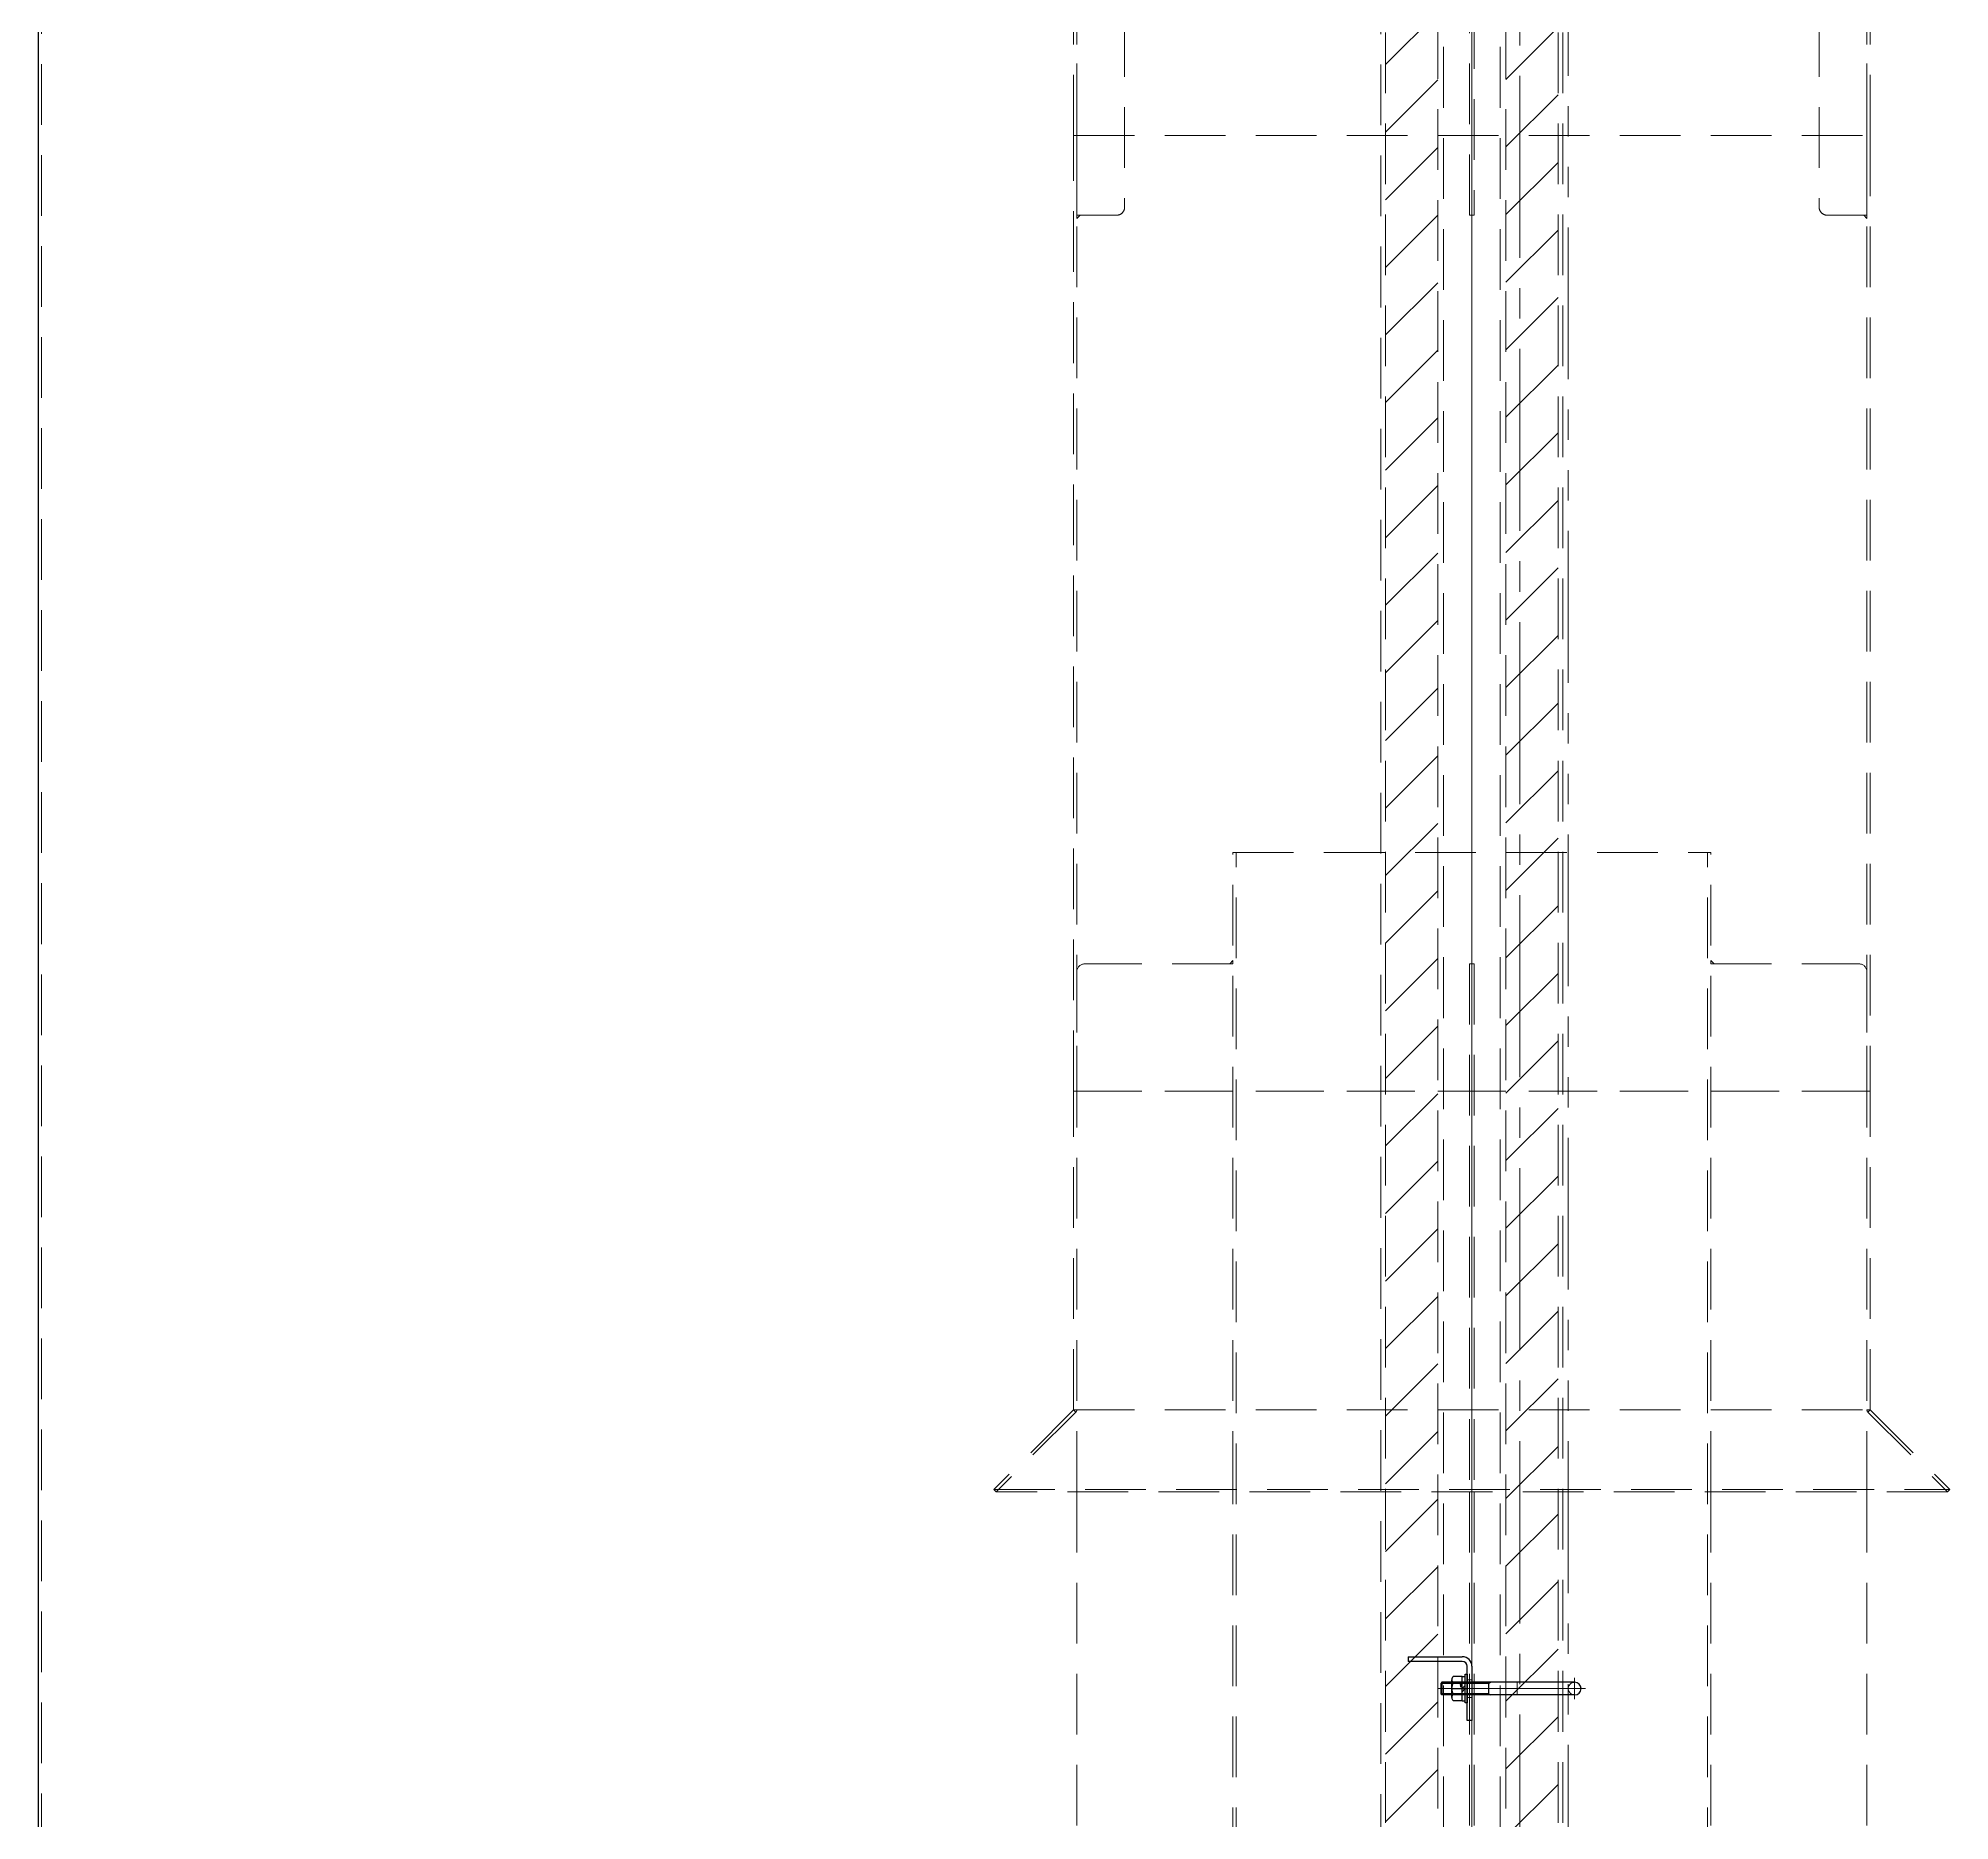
# Model space of a CAD drawing. Header units: millimetres. Extents: x -16130 to 36813, y -8099 to 27484.
# Drawn here: x 23368 to 24568, y 4997 to 6116 of the extents above; entities that cross this region are included whole.
import ezdxf

# ---------------------------------------------------------------- set-up
doc = ezdxf.new("R2010")
doc.units = ezdxf.units.MM
doc.header["$LTSCALE"] = 6
for name, pattern in [('CENTER2', [28.575, 19.05, -3.175, 3.175, -3.175]), ('HIDDEN', [9.525, 6.35, -3.175]), ('PHANTOM2', [31.75, 15.875, -3.175, 3.175, -3.175, 3.175, -3.175])]:
    doc.linetypes.add(name, pattern=pattern)
for name, color, linetype, lineweight in [('04_HIDDEN', 2, 'HIDDEN', 13), ('05_CENTER', 4, 'CENTER2', 13), ('06_PHANTOM', 2, 'PHANTOM2', 13), ('08_DIM', 3, 'Continuous', 13)]:
    doc.layers.add(name, color=color, linetype=linetype, lineweight=lineweight)
doc.layers.add('10_DRAFT', color=8, linetype='Continuous', lineweight=0, plot=False)
doc.styles.add('KSS_TXT', font='txt.shx', dxfattribs={"bigfont": 'extfont2.shx'})

# ---------------------------------------------------------------- blocks, each defined once
blk = doc.blocks.new('A$C6847E5D4')
at = {"color": 0}
for p, q in [((-40, 0), (-6, 0)), ((-40, 0), (-40, -3)), ((-6, -3), (-40, -3)), ((-3, -40), (-3, -6)), ((0, -6), (0, -40)), ((0, -40), (-3, -40))]:
    blk.add_line(p, q, dxfattribs=at)
for radius in [6, 3]:
    blk.add_arc((-6, -6), radius, 0, 90, dxfattribs=at)
at = {"layer": '04_HIDDEN'}
for p, q in [((0, -14.5), (-3, -14.5)), ((0, -25.5), (-3, -25.5))]:
    blk.add_line(p, q, dxfattribs=at)
at = {"layer": '05_CENTER'}
blk.add_line((-8.7, -20), (5.7, -20), dxfattribs=at)
blk = doc.blocks.new('A$C782A22E4_1_1_1')
at = {"color": 0}
blk.add_line((-900, 1935), (-900, 5), dxfattribs=at)
at = {"layer": '04_HIDDEN'}
blk.add_line((-898, 2000), (-898, 5), dxfattribs=at)
at = {"layer": '05_CENTER'}
blk.add_line((0, 2020.2), (0, -118.5), dxfattribs=at)
blk.add_blockref('A$C6847E5D4', (0, 200))
blk = doc.blocks.new('A$C734B563F_1_1')
h = blk.add_hatch()
h.set_pattern_fill('_USER', color=3, scale=30, angle=45, pattern_type=0)
h.set_pattern_definition([(45, (-12804.288, -4741.178), (-21.213203, 21.213203), [])])
h.paths.add_polyline_path([(54.1, 2236), (21.4, 2236), (21.4, 6), (54.1, 6)])
h.paths.add_polyline_path([(-21.4, 2236), (-54.2, 2236), (-54.2, 6), (-21.4, 6)])
at = {"color": 0}
blk.add_lwpolyline([(-57.2, 2236), (57.1, 2236), (57.1, 6), (-57.2, 6)], close=True, dxfattribs=at)
at = {"layer": '04_HIDDEN'}
for p, q in [((-17.8, 2284), (-17.8, -26)), ((17.8, 2284), (17.8, -26)), ((-21.4, 2245), (-21.4, -6)), ((21.4, 2245), (21.4, -6)), ((-54.2, 2236), (-54.2, 6)), ((54.1, 2236), (54.1, 6))]:
    blk.add_line(p, q, dxfattribs=at)
at = {"layer": '05_CENTER'}
blk.add_line((0, 2287.7), (0, -29.9), dxfattribs=at)
blk = doc.blocks.new('A$C677B14B7_1_1')
at = {"layer": '04_HIDDEN'}
blk.add_blockref('A$C734B563F_1_1', (0, 3), dxfattribs=at)
blk = doc.blocks.new('M10Nza_1_1_1_1')
at = {"color": 0}
for p, q in [((-7.3, 12), (7.4, 12)), ((-9.8, 4), (-9.8, 10.7)), ((-9.8, 4), (9.8, 4)), ((-9.2, 1.5), (-9.2, 4)), ((-4.9, 4), (-4.9, 10.7)), ((0, 1.5), (-2.5, 4)), ((0, 4), (2.5, 1.5)), ((4.9, 10.7), (4.9, 4)), ((9.2, 4), (9.2, 1.5)), ((9.8, 10.7), (9.8, 4))]:
    blk.add_line(p, q, dxfattribs=at)
at = {"color": 0, "linetype": 'CENTER2'}
blk.add_line((0, 12), (0, 0), dxfattribs=at)
at = {"color": 0}
blk.add_lwpolyline([(-11, 1.5), (11, 1.5), (11, 0), (-11, 0)], close=True, dxfattribs=at)
for centre, radius, start, end in [((-7.3, 9.1), 2.94, 33.626, 146.374), ((0, 2.2), 9.8, 60, 120), ((7.4, 9.1), 2.94, 33.626, 146.374)]:
    blk.add_arc(centre, radius, start, end, dxfattribs=at)
at = {"layer": '10_DRAFT', "style": 'KSS_TXT'}
blk.add_text('M10', height=1.25, dxfattribs=at).set_placement((0.3, 4.1))
blk = doc.blocks.new('A$C68454564')
at = {"color": 0}
for p, q in [((-250, 350), (-250, 550)), ((250, 350), (250, 550)), ((-250, 350), (-300, 300)), ((-250, 350), (250, 350)), ((250, 350), (300, 300)), ((-300, 300), (-298.6, 298.6)), ((300, 300), (298.6, 298.6)), ((-248, 298.6), (-248, 5)), ((-150, 5), (-150, 298.6)), ((-1.5, 298.6), (-1.5, 5)), ((1.5, 298.6), (1.5, 5)), ((150, 298.6), (150, 5)), ((248, 298.6), (248, 5)), ((150, 5), (-150, 5))]:
    blk.add_line(p, q, dxfattribs=at)
for p, q in [((-250, 550), (250, 550)), ((-300, 300), (300, 300)), ((298.6, 298.6), (-298.6, 298.6))]:
    blk.add_line(p, q)
at = {"color": 3}
for points in [[(-150, 630), (-152, 630), (-152, 630), (-150, 632)], [(150, 630), (152, 630), (152, 630), (150, 632)], [(-248, 5), (-250, 5), (-250, 5), (-248, 7)], [(-150, 5), (-152, 5), (-152, 5), (-150, 7)], [(-1.5, 5), (-3.5, 5), (-3.5, 5), (-1.5, 7)], [(1.5, 5), (3.5, 5), (3.5, 5), (1.5, 7)], [(150, 5), (152, 5), (152, 5), (150, 7)], [(248, 5), (250, 5), (250, 5), (248, 7)]]:
    blk.add_lwpolyline(points, close=True, dxfattribs=at)
at = {"color": 0}
blk.add_lwpolyline([(-250, 0), (250, 0), (250, 5), (-250, 5)], close=True, dxfattribs=at)
for centre, start, end in [((-150, 5), 90, 180), ((150, 5), 0, 90)]:
    blk.add_arc(centre, 10, start, end, dxfattribs=at)
at = {"layer": '04_HIDDEN'}
for p, q in [((-150, 700), (150, 700)), ((-148, 5), (-148, 700)), ((148, 5), (148, 700)), ((-248, 625), (-248, 550)), ((-150, 630), (-243, 630)), ((1.5, 630), (-1.5, 630)), ((-1.5, 630), (-1.5, 298.6)), ((1.5, 630), (1.5, 298.6)), ((150, 630), (243, 630)), ((248, 625), (248, 550)), ((-248, 298.6), (-248, 550)), ((248, 298.6), (248, 550)), ((-248.6, 348.6), (-298.6, 298.6)), ((-250, 350), (-248.6, 348.6)), ((-250, 350), (-248, 350)), ((250, 350), (248, 350)), ((249, 350), (248, 350)), ((250, 350), (248.6, 348.6)), ((248.6, 348.6), (298.6, 298.6)), ((-146, 5), (-146, 0)), ((146, 5), (146, 0))]:
    blk.add_line(p, q, dxfattribs=at)
for points in [[(-150, 298.6), (-150, 700)], [(150, 298.6), (150, 700)]]:
    blk.add_lwpolyline(points, dxfattribs=at)
for centre, radius, start, end in [((-243, 625), 5, 90, 180), ((243, 625), 5, 360, 90), ((-250, 350), 2, 315, 0), ((250, 350), 2, 180, 225)]:
    blk.add_arc(centre, radius, start, end, dxfattribs=at)
at = {"layer": '05_CENTER'}
for p, q in [((-200, -9.9), (-200, 14.8)), ((200, -9.9), (200, 14.8))]:
    blk.add_line(p, q, dxfattribs=at)
at = {"layer": '10_DRAFT'}
for p, q in [((0, 0), (0, 700)), ((0, 550), (0, 300))]:
    blk.add_line(p, q, dxfattribs=at)
blk = doc.blocks.new('A$C68454658')
at = {"color": 0}
blk.add_lwpolyline([(-250, 600), (250, 600), (250, 0), (-250, 0)], close=True, dxfattribs=at)
at = {"layer": '04_HIDDEN'}
for p, q in [((-248, 600), (-248, 0)), ((248, 600), (248, 0))]:
    blk.add_line(p, q, dxfattribs=at)
for points in [[(-243, 680), (-223, 680, -0.414214), (-218, 675), (-218, 555, -0.414214), (-223, 550), (-248, 550), (-248, 675, -0.414214)], [(243, 680), (223, 680, 0.414214), (218, 675), (218, 555, 0.414214), (223, 550), (248, 550), (248, 675, 0.414214)]]:
    blk.add_lwpolyline(points, format="xyb", close=True, dxfattribs=at)
blk.add_lwpolyline([(-1.5, 680), (1.5, 680), (1.5, 550), (-1.5, 550)], close=True, dxfattribs=at)
at = {"layer": '08_DIM'}
for points in [[(-248, 550), (-246, 550), (-248, 548), (-248, 548)], [(248, 550), (246, 550), (248, 548), (248, 548)]]:
    blk.add_lwpolyline(points, close=True, dxfattribs=at)
at = {"layer": '10_DRAFT'}
blk.add_line((0, 600), (0, 0), dxfattribs=at)
blk = doc.blocks.new('A$C6845470D')
at = {"color": 0}
for p, q in [((-300, 650), (-298.6, 651.4)), ((300, 650), (-300, 650)), ((-250, 600), (-300, 650)), ((-298.6, 651.4), (298.6, 651.4)), ((250, 600), (300, 650)), ((300, 650), (298.6, 651.4)), ((-250, 0), (-250, 600)), ((-250, 600), (250, 600)), ((250, 0), (250, 600)), ((-250, 0), (250, 0))]:
    blk.add_line(p, q, dxfattribs=at)
at = {"layer": '04_HIDDEN'}
for p, q in [((-248.6, 601.4), (-298.6, 651.4)), ((248.6, 601.4), (298.6, 651.4)), ((-250, 600), (-248.6, 601.4)), ((-250, 600), (-248, 600)), ((-248, 0), (-248, 600)), ((248, 0), (248, 600)), ((250, 600), (248, 600)), ((250, 600), (248.6, 601.4))]:
    blk.add_line(p, q, dxfattribs=at)
for centre, start, end in [((-250, 600), 0, 45), ((250, 600), 135, 180)]:
    blk.add_arc(centre, 2, start, end, dxfattribs=at)
at = {"layer": '10_DRAFT'}
blk.add_line((0, 650), (0, 0), dxfattribs=at)
blk = doc.blocks.new('A$C68455BDC')
for name, p in [('A$C6845470D', (0, 1150)), ('A$C68454658', (0, 550)), ('A$C68454564', (0, 0)), ('M10Nza_1_1_1_1', (-200, 5)), ('M10Nza_1_1_1_1', (200, 5))]:
    blk.add_blockref(name, p)
blk = doc.blocks.new('M8Nza')
at = {"color": 0}
for p, q in [((-7.7, 3.2), (7.7, 3.2)), ((-7.7, 3.2), (-7.7, 1.2)), ((-7.5, 8.7), (-7.5, 3.2)), ((5.6, 9.7), (-5.6, 9.7)), ((-3.8, 3.2), (-3.8, 8.7)), ((0, 1.2), (-2, 3.2)), ((0, 3.2), (2, 1.2)), ((3.7, 8.7), (3.7, 3.2)), ((7.5, 3.2), (7.5, 8.7)), ((7.7, 3.2), (7.7, 1.2))]:
    blk.add_line(p, q, dxfattribs=at)
at = {"color": 0, "linetype": 'CENTER2'}
blk.add_line((0, 9.7), (0, 0), dxfattribs=at)
at = {"color": 0}
blk.add_lwpolyline([(-9, 1.2), (9, 1.2), (9, 0), (-9, 0)], close=True, dxfattribs=at)
for centre, radius, start, end in [((-5.6, 7.4), 2.25, 33.626, 146.374), ((0, 2.2), 7.5, 60, 120), ((5.6, 7.4), 2.25, 33.626, 146.374)]:
    blk.add_arc(centre, radius, start, end, dxfattribs=at)
at = {"layer": '10_DRAFT', "style": 'KSS_TXT'}
blk.add_text('M8', height=1, dxfattribs=at).set_placement((0.9, 3.3))
blk = doc.blocks.new('A$C3E533E69')
at = {"color": 0}
for p, q in [((-4, 36), (-4, -47.3)), ((4, 36), (4, -47.3)), ((-3.3, -18), (-4, -16.8)), ((-4, -18), (4, -18)), ((-3.3, -18), (-3.3, -48)), ((3.3, -18), (4, -16.8)), ((3.3, -18), (3.3, -48)), ((-4, -47.3), (4, -47.3)), ((-4, -47.3), (-3.3, -48)), ((4, -47.3), (3.3, -48)), ((-3.3, -48), (3.3, -48))]:
    blk.add_line(p, q, dxfattribs=at)
blk.add_arc((0, 36), 4, 0, 180)
at = {"layer": '04_HIDDEN', "color": 0}
blk.add_arc((0, 36), 4, 180, 0, dxfattribs=at)
at = {"layer": '05_CENTER', "color": 0}
for p, q in [((-6.7, 36), (6.7, 36)), ((0, 42.9), (0, -49.7))]:
    blk.add_line(p, q, dxfattribs=at)
at = {"layer": '10_DRAFT'}
blk.add_line((4, 0), (-4, 0), dxfattribs=at)
blk = doc.blocks.new('A$C6847FA66')
at = {"color": 4}
blk.add_blockref('A$C3E533E69', (0, -32), dxfattribs=at)
at = {"color": 4, "rotation": 180}
blk.add_blockref('M8Nza', (0, -63.5), dxfattribs=at)

msp = doc.modelspace()

# ---------------------------------------------------------------- linework, layer by layer
at = {"layer": '05_CENTER'}
msp.add_line((24297.98667, 6949.92774), (24297.98667, 4906.47473), dxfattribs=at)
at = {"layer": '06_PHANTOM'}
for p, q in [((24267.87493, 6949.92774), (24267.87493, 4906.47473)), ((24328.37493, 6949.92774), (24328.37493, 4906.47473))]:
    msp.add_line(p, q, dxfattribs=at)

# ---------------------------------------------------------------- block references
for name, p in [('A$C677B14B7_1_1', (24267.87493, 4738.1782)), ('A$C782A22E4_1_1_1', (24267.87493, 4900.1782))]:
    msp.add_blockref(name, p)
at = {"rotation": 270}
msp.add_blockref('A$C6847FA66', (24328.37493, 5080.1782), dxfattribs=at)
at = {"layer": '04_HIDDEN'}
msp.add_blockref('A$C68455BDC', (24267.87493, 4905.1782), dxfattribs=at)

doc.saveas('drawing.dxf')
